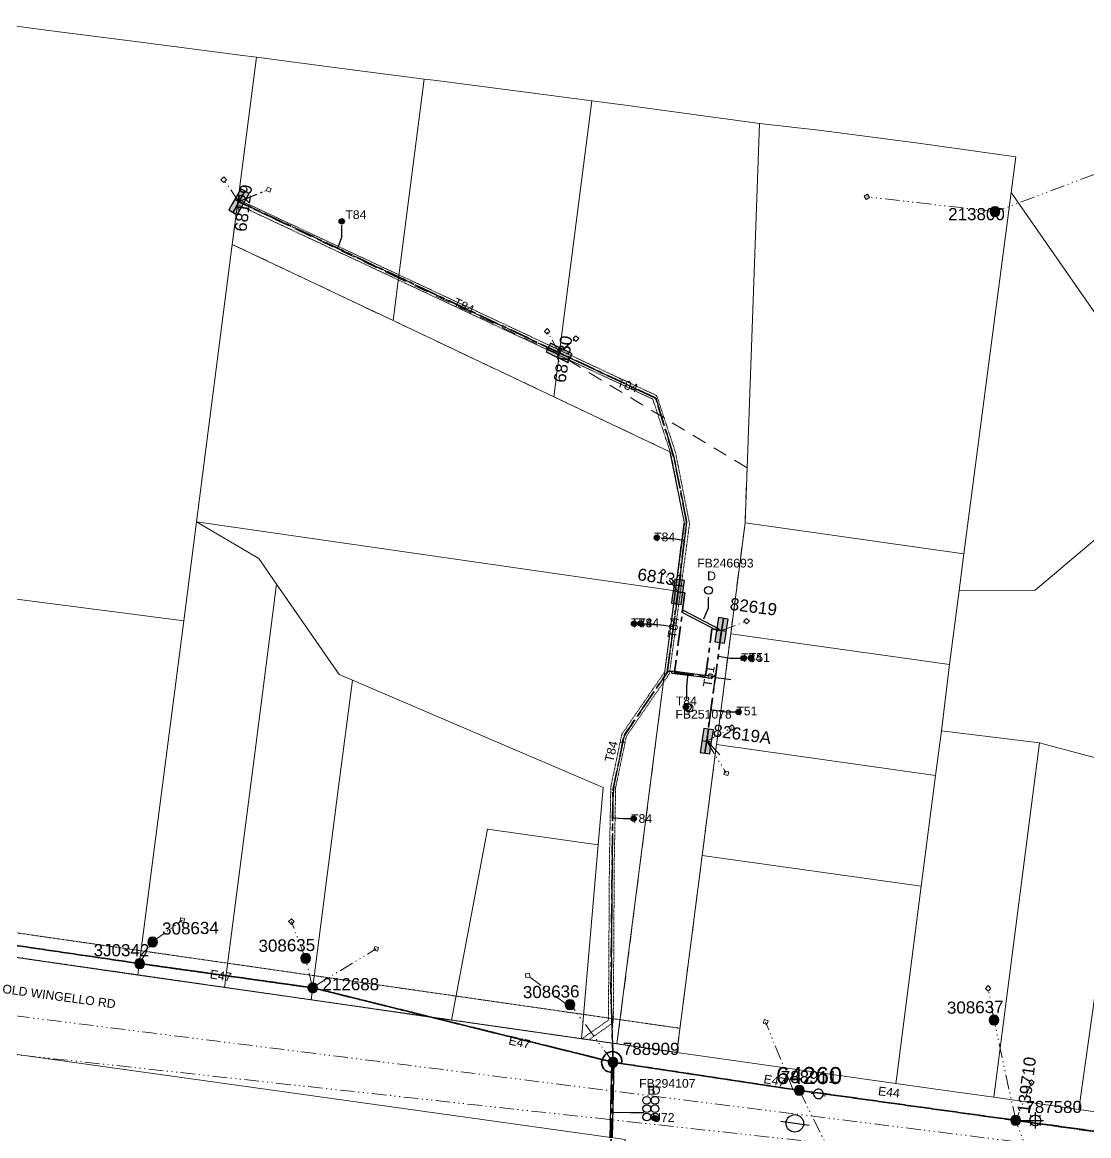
# Model space of a CAD drawing. Header units: metres. Extents: x 244561 to 254068, y 6159332 to 6162744.
# Drawn here: x 252037.4 to 252256.8, y 6162061.1 to 6162290.3 of the extents above; entities that cross this region are included whole.
import ezdxf
from ezdxf.enums import TextEntityAlignment as Align

# ---------------------------------------------------------------- set-up
doc = ezdxf.new("R2010")
doc.units = ezdxf.units.M
for name, pattern in [('Cable Exist OH', [1, 1, 0]), ('Cable Exist UG', [7, 4, -1, 1, -1]), ('Dash', [5, 3, -2]), ('DASHED', [19.05, 12.7, -6.35]), ('HIDDEN2', [0.1875, 0.125, -0.0625]), ('PHANTOMX2', [6.6, 3, -0.75, 0.2, -0.75, 0.2, -0.75, 0.2, -0.75])]:
    doc.linetypes.add(name, pattern=pattern)
doc.layers.get('0').update_dxf_attribs({"color": 6})
for name, color, linetype, lineweight in [('_User_HV_Exist', 1, 'Continuous', 35), ('_User_LV_Exist', 5, 'Continuous', 35), ('Cadastre Developer_SP_NEW', 92, 'Continuous', 15), ('Cadastre Easements_SP_EXT', 58, 'DASHED', 15), ('Cadastre Land Parcels_SP_EXT', 118, 'Continuous', 15), ('Cadastre Other Property_SP_EXT', 138, 'DASHED', 15), ('Cadastre Roads_SP_EXT', 218, 'Continuous', 15), ('Mains_HV_EXT', 13, 'Continuous', 25), ('Mains_LV_EXT', 163, 'Continuous', 25), ('Mains_SL_EXT', 131, 'Continuous', 25), ('Services_SP_EXT', 42, 'PHANTOMX2', 20)]:
    doc.layers.add(name, color=color, linetype=linetype, lineweight=lineweight)
for name, color, linetype in [('Duct_SP_EXT', 30, 'Continuous'), ('Equip_SP_HV_EXT', 7, 'Continuous'), ('Equip_SP_LV_EXT', 7, 'Continuous'), ('Equip_SP_SL_EXT', 7, 'Continuous'), ('SupportsOH_SP_TR_HV_LV_SL_EXT', 7, 'Continuous'), ('SupportsUG_SP_LV_EXT', 7, 'Continuous'), ('Trench_SP_EXT', 7, 'Continuous')]:
    doc.layers.add(name, color=color, linetype=linetype)
doc.layers.add('UNKNOWN_FEATURES', color=1, linetype='DASHED', plot=False)
doc.styles.add('HVSW_LABEL', font='arial.ttf', dxfattribs={"height": 3.5})
doc.styles.add('iecARIAL', font='arial.ttf', dxfattribs={"height": 2})
doc.styles.add('POLE_LABEL', font='arial.ttf', dxfattribs={"height": 2})
doc.styles.add('SL_LABEL', font='arial.ttf', dxfattribs={"height": 2})
doc.styles.get("Standard").update_dxf_attribs({"font": 'arial.ttf'})

# ---------------------------------------------------------------- blocks, each defined once
blk = doc.blocks.new('PILLAR_EXT')
blk.add_hatch(color=256).paths.add_polyline_path([(-2.5, 1), (-2.5, -1), (2.5, -1), (2.5, 1)])
for p, q in [((-2.5, 0), (2.5, 0)), ((0, 1), (0, -1))]:
    blk.add_line(p, q)
at = {"ltscale": 10}
blk.add_line((2.5, 0), (-2.5, 0), dxfattribs=at)
blk.add_lwpolyline([(-2.5, -1), (-1.25, -1), (1.25, -1), (2.5, -1), (2.5, 1), (-2.5, 1)], close=True)
at = {"width": 0.9, "flags": 8}
blk.add_attdef('ASSET_NUM', text='', height=2, rotation=90, dxfattribs=at).set_placement((-2, 4), align=Align.MIDDLE_LEFT)
for tag, p, flags in [('OWNED_BY', (0, -0.2), 9), ('STATE', (0, -0.4), 9), ('SUPPORT_TYPE', (0, -0.6), 9), ('STREETNAME', (0, -1.8), 9), ('SUBURB', (0, -2), 1), ('USAGE', (0, -0.8), 9), ('LEGEND', (0, -1), 9), ('LOCATION', (0, -1.2), 9), ('NOTES', (0, -1.4), 9), ('PARENT', (0, -1.6), 9)]:
    blk.add_attdef(tag, p, '', height=0.2, dxfattribs=dict(flags=flags))
blk = doc.blocks.new('DUCT_EXT')
blk.add_circle((0, 0.8), 0.8)
at = {"flags": 1}
blk.add_attdef('Z', (0, 0), '', height=0.2, dxfattribs=at)
at = {"flags": 9}
for tag, p in [('DUCT_CODE', (0, 0)), ('XSECT_TYPE', (0, -0.2)), ('STATE', (0, -0.6)), ('FB_REFERENCE', (0, -0.4)), ('NOTES', (0, -0.8))]:
    blk.add_attdef(tag, text='', height=0.2, dxfattribs=at).set_placement(p, align=Align.MIDDLE_LEFT)
blk = doc.blocks.new('LV_OH_LINKS_OPEN_EXT')
for p, q in [((-0.17, 4.97), (-0.17, 5.46)), ((0.17, 4.97), (0.17, 5.46)), ((-0.17, 3), (-0.17, 2.5)), ((0.17, 3), (0.17, 2.5))]:
    blk.add_line(p, q)
blk.add_lwpolyline([(0, 2.99, 1), (0, 4.98, 1)], format="xyb", close=True)
at = {"flags": 9}
for tag, p in [('ACTUAL_STATUS', (0, 0)), ('CONSTRUCTED_VOLTAGE', (0, -0.2)), ('OPERATING_VOLTAGE', (0, -0.6)), ('ORIENTATION', (0, -0.8)), ('OWNED_BY', (0, -1)), ('STATE', (0, -1.2)), ('SWITCH_TYPE', (0, -1.4)), ('NO_PHASES', (0, -0.4)), ('USAGE', (0, -1.6)), ('LEGEND', (0, -1.8)), ('NOTES', (0, -2))]:
    blk.add_attdef(tag, text='', height=0.2, dxfattribs=at).set_placement(p, align=Align.MIDDLE_LEFT)
at = {"flags": 1}
blk.add_attdef('Z', (0, 0), '', height=0.2, dxfattribs=at)
blk = doc.blocks.new('SL_LANTERN_EXT')
at = {"flags": 9}
for tag, p in [('LRATECODE', (-7.4, 0)), ('LOUTREACHVOCAB', (-7.2, 0)), ('LOUTREACH', (-7, 0)), ('LANTNUMBER', (-6.6, 0)), ('LNEW', (-6.4, 0)), ('LMASTVOCAB', (-6.2, 0)), ('LMAST', (-6, 0)), ('LLAMPVOCAB', (-5.8, 0)), ('LLAMP', (-5.6, 0)), ('LEXIST', (-5.4, 0)), ('LCHARGE3PERCENT', (-5.2, 0)), ('LCHARGE3', (-5, 0)), ('LCHARGE2PERCENT', (-4.8, 0)), ('LCHARGE2', (-4.6, 0)), ('LCHARGE1PERCENT', (-4.4, 0)), ('LCHARGE1', (-4.2, 0)), ('LCATEGORY', (-4, 0)), ('LBRACKETVOCAB', (-3.8, 0)), ('LBRACKET', (-3.6, 0)), ('LKINGHEIGHT', (-3.4, 0)), ('CREPLACE', (-3.2, 0)), ('CREMOVE', (-3, 0)), ('CNUMBER', (-2.8, 0)), ('CNEW', (-2.6, 0)), ('CEXIST', (-2.4, 0)), ('USAGE', (-2.2, 0)), ('STATE', (-2, 0)), ('OWNED_BY', (-1.8, 0)), ('ORIENTATION', (-1.6, 0)), ('OPERATING_VOLTAGE', (-1.4, 0)), ('NO_PHASES', (-1.2, 0)), ('LANTERN_TYPE', (-1, 0)), ('LANTERN_PURPOSE', (-0.8, 0)), ('CONTROL_TYPE', (-0.6, 0)), ('CONSTRUCTED_VOLTAGE', (-0.4, 0))]:
    blk.add_attdef(tag, text='', height=0.001, rotation=270, dxfattribs=at).set_placement(p, align=Align.MIDDLE_LEFT)
at = {"style": 'SL_LABEL', "flags": 9}
blk.add_attdef('STREET_CODE', text='', height=0.001, rotation=270, dxfattribs=at).set_placement((0, 0), align=Align.MIDDLE_LEFT)
at = {"flags": 1}
blk.add_attdef('Z', (0, 0), '', height=0.001, rotation=270, dxfattribs=at)
at = {"width": 0.9}
blk.add_attdef('LNUMBER', text='', height=1, dxfattribs=at).set_placement((7, -1), align=Align.MIDDLE_LEFT)
at = {"flags": 9}
for tag, p in [('LREMOVE', (0, -7.6)), ('LREPLACE', (0, -7.8)), ('LTYPE', (0, -8)), ('LTYPEVOCAB', (0, -8.2)), ('LEGEND', (0, -8.4)), ('SUBURB', (0, -8.6)), ('STREETNAME', (0, -8.8)), ('LOCATION', (0, -9)), ('NOTES', (0, -9.2)), ('MAINTAINED_BY', (0, -9.86))]:
    blk.add_attdef(tag, text='', height=0.001, dxfattribs=at).set_placement(p, align=Align.MIDDLE_LEFT)
blk.add_attdef('OPERATED_BY', (0, -9.61), '', height=0.001, dxfattribs=at)
blk.add_wipeout([(5.69, 0), (5.06, -1.06), (4, -1.69), (2.94, -1.06), (2.31, 0), (2.94, 1.06), (4, 1.69), (5.06, 1.06)])
for p, q in [((0, 0), (4, 0)), ((2.94, 1.06), (3.2, 0.8)), ((4, 1.69), (4, 0)), ((5.06, 1.06), (4.8, 0.8)), ((2.94, -1.06), (3.2, -0.8)), ((4, 0), (5.69, 0)), ((4, 0), (4, -1.69)), ((5.06, -1.06), (4.8, -0.8))]:
    blk.add_line(p, q)
blk.add_circle((4, 0), 1.12)
blk = doc.blocks.new('CCP_EXT')
at = {"flags": 9}
blk.add_attdef('NOTES', text='', height=0.2, dxfattribs=at).set_placement((0, -2), align=Align.MIDDLE_LEFT)
blk.add_wipeout([(0, 0.57), (0.57, 0), (0, -0.57), (-0.57, 0)])
blk.add_lwpolyline([(-0.57, 0), (0, 0.57), (0.57, 0), (0, -0.57), (-0.57, 0)])
at = {"flags": 1}
blk.add_attdef('Z', (0, 0), '', height=0.2, dxfattribs=at)
at = {"flags": 9}
for tag, p in [('CCP_TYPE', (0, 0)), ('CONSTRUCTED_VOLTAGE', (0, -0.2)), ('OPERATING_VOLTAGE', (0, -0.6)), ('ORIENTATION', (0, -0.8)), ('OWNED_BY', (0, -1)), ('STATE', (0, -1.8)), ('NO_PHASES', (0, -0.4)), ('USAGE', (0, -1.2)), ('LEGEND', (0, -1.4)), ('LIFE_SUPPORT', (0, -1.6))]:
    blk.add_attdef(tag, text='', height=0.2, dxfattribs=at).set_placement(p, align=Align.MIDDLE_LEFT)
blk = doc.blocks.new('POLE_EXT')
blk.add_hatch(color=256).paths.add_polyline_path([(-1, 0, 1), (1, 0, 1)])
blk.add_lwpolyline([(-1, 0, 1), (1, 0, 1)], format="xyb", close=True)
at = {"flags": 8}
blk.add_attdef('pNumber', text='', height=2, dxfattribs=at).set_placement((2.5, 2.5), align=Align.MIDDLE_CENTER)
at = {"style": 'POLE_LABEL', "flags": 9}
for tag, p in [('STRUCTURE_PLANT_NUMBER', (1.35, 0.03)), ('STREET_CODE', (1.35, -0.2))]:
    blk.add_attdef(tag, text='', height=0.2, dxfattribs=at).set_placement(p, align=Align.MIDDLE_LEFT)
at = {"flags": 9}
for tag, p in [('OWNED_BY', (1.35, -0.4)), ('SPECIAL_USE', (1.35, -0.8)), ('STATE', (1.35, -1)), ('cLV', (1.35, -1.4)), ('hDepth', (1.35, -1.6)), ('hDia', (1.35, -1.8)), ('cHV', (1.35, -2)), ('PARENT', (1.35, -0.6)), ('USAGE', (1.35, -1.2)), ('LBRACKET', (1.35, -2.2)), ('LExisting', (1.35, -2.4)), ('cLinedev', (1.35, -3.4)), ('pExisting', (1.35, -3.8)), ('pFooting', (1.35, -4.4)), ('pNew', (1.35, -4.6)), ('LANTNUMBER', (1.35, -2.6)), ('LOther', (1.35, -2.8)), ('LRemove', (1.35, -3)), ('LEGEND', (1.35, -3.2)), ('LOCATION', (1.35, -3.6)), ('PFNUMBER', (1.35, -4)), ('NEWPFNUMBER', (1.35, -4.2)), ('pRelocate', (1.35, -5)), ('pRemove', (1.35, -5.2)), ('pReplace', (1.35, -5.4)), ('pStay', (1.35, -5.6)), ('pType', (1.35, -5.8)), ('cspan', (1.35, -6)), ('STREETNAME', (1.35, -6.2)), ('SUBURB', (1.35, -6.4)), ('NOTES', (1.35, -6.6)), ('MAINTAINED_BY', (1.36, -6.81)), ('OPERATED_BY', (1.36, -7.01))]:
    blk.add_attdef(tag, text='', height=0.2, dxfattribs=at).set_placement(p, align=Align.MIDDLE_LEFT)
at = {"flags": 1}
blk.add_attdef('Z', (1.35, -7.33), '', height=0.2, dxfattribs=at)
blk = doc.blocks.new('HV_ABS_CLOSED_EXT')
blk.add_line((-3, 6.87), (3, 6.87))
blk.add_circle((0, 6.87), 1.8)
at = {"style": 'HVSW_LABEL'}
for tag, height, flags, p in [('ASSET_NUM', 3.5, 8, (2, 2)), ('STREET_CODE', 0.2, 9, (0, -0.2))]:
    blk.add_attdef(tag, text='', height=height, dxfattribs=dict(at, flags=flags)).set_placement(p, align=Align.MIDDLE_LEFT)
at = {"flags": 1}
blk.add_attdef('Z', (0, 0), '', height=0.2, dxfattribs=at)
at = {"flags": 9}
for tag, p in [('ACTUAL_STATUS', (0, -0.4)), ('CONSTRUCTED_VOLTAGE', (0, -0.6)), ('OPERATING_VOLTAGE', (0, -1)), ('ORIENTATION', (0, -1.2)), ('OWNED_BY', (0, -1.4)), ('STATE', (0, -1.6)), ('SWITCH_TYPE', (0, -1.8)), ('NO_PHASES', (0, -0.8)), ('USAGE', (0, -2)), ('LEGEND', (0, -2.2)), ('STREETNAME', (0, -2.6)), ('SUBURB', (0, -2.8)), ('LOCATION', (0, -2.4)), ('NOTES', (0, -3))]:
    blk.add_attdef(tag, text='', height=0.2, dxfattribs=at).set_placement(p, align=Align.MIDDLE_LEFT)
blk = doc.blocks.new('CABLE_LARGE_EXT')
h = blk.add_hatch(color=256)
edge = h.paths.add_edge_path()
edge.add_arc((0, 0.55), 0.55, 0, 360)
blk.add_circle((0, 0.55), 0.55)
at = {"flags": 1}
blk.add_attdef('Z', (0, 0), '', height=0.2, dxfattribs=at)
at = {"flags": 9}
for tag, p in [('COND_CODE', (0, 0)), ('STATE', (0, -0.4)), ('XSECT_SIZE', (0, -0.6)), ('FB_REFERENCE', (0, -0.2)), ('NOTES', (0, -0.8))]:
    blk.add_attdef(tag, text='', height=0.2, dxfattribs=at).set_placement(p, align=Align.MIDDLE_LEFT)

msp = doc.modelspace()

# ---------------------------------------------------------------- linework, layer by layer
at = {"layer": '_User_HV_Exist', "linetype": 'Continuous'}
msp.add_lwpolyline([(252156.6812, 6162076.7898, 0.55425813), (252158.8233, 6162074.181)], format="xyb", dxfattribs=at)
at = {"layer": '_User_HV_Exist', "linetype": 'Cable Exist UG'}
msp.add_lwpolyline([(252133.0854, 6161882.3198), (252135.8417, 6161887.7197), (252136.8646, 6161889.6291), (252157.5947, 6162036.3087), (252158.0039, 6162056.4252), (252158.6223, 6162060.6866), (252158.7114, 6162072.398), (252158.9517, 6162076.2272)], dxfattribs=at)
at = {"layer": '_User_HV_Exist', "linetype": 'Cable Exist OH'}
msp.add_lwpolyline([(252197.2895, 6162070.4379), (252158.9517, 6162076.2272)], dxfattribs=at)
at = {"layer": '_User_LV_Exist', "linetype": 'Cable Exist UG'}
for points in [[(252158.9517, 6162076.2272), (252158.4867, 6162090.8499), (252158.9289, 6162132.1865), (252161.2056, 6162143.4277), (252170.0868, 6162156.442), (252172.3134, 6162173.0504)], [(252172.3134, 6162173.0504), (252173.7016, 6162172.8655), (252171.5927, 6162156.4139), (252177.9818, 6162155.6003), (252179.3008, 6162165.4472), (252181.2747, 6162165.1112)], [(252181.2747, 6162165.1112), (252178.2197, 6162142.3063)]]:
    msp.add_lwpolyline(points, dxfattribs=at)
at = {"layer": '_User_LV_Exist', "linetype": 'Cable Exist OH'}
for points in [[(252061.5144, 6162096.5312), (252006.0732, 6162104.6586)], [(252061.5144, 6162096.5312), (252097.0995, 6162091.5464)], [(252097.1557, 6162091.5386), (252158.9517, 6162076.2272)], [(252197.2895, 6162070.4379), (252158.9517, 6162076.2272)]]:
    msp.add_lwpolyline(points, dxfattribs=at)
at = {"layer": '_User_LV_Exist', "linetype": 'Continuous'}
msp.add_lwpolyline([(252160.7167, 6162075.9423, 1.03612163), (252156.7996, 6162076.7503)], format="xyb", dxfattribs=at)
at = {"layer": 'Cadastre Developer_SP_NEW', "linetype": 'Continuous'}
for points in [[(252275.0485, 6162198.0994), (252277.9687, 6162208.5141), (252274.9881, 6162209.6929), (252271.6209, 6162211.0604), (252240.9022, 6162255.2323), (252231.1514, 6162180.8715), (252230.1838, 6162173.3582), (252245.8418, 6162173.3955), (252275.0485, 6162198.0994)], [(252291.2502, 6162203.1865), (252277.9687, 6162208.5141), (252275.0485, 6162198.0994), (252245.8418, 6162173.3955), (252230.1838, 6162173.3582), (252228.2122, 6162158.06), (252226.5281, 6162144.4631), (252246.7262, 6162141.9553), (252248.6684, 6162141.4412), (252264.774, 6162137.1766), (252291.2502, 6162203.1865)], [(252279.6673, 6162133.1033), (252264.774, 6162137.1766), (252254.8194, 6162066.5192), (252269.91, 6162064.3778), (252279.6673, 6162133.1033)], [(252161.4269, 6162060.2946), (252017.1014, 6162080.5103), (252002.9608, 6162082.4917), (251992.8327, 6162083.9102), (251984.2006, 6162032.6311), (251944.089, 6162038.4163), (251908.6455, 6162043.5288), (251897.5424, 6161939.9101), (251887.3323, 6161844.6196), (251900.0043, 6161842.9651), (251980.0347, 6161832.5183), (252050.1878, 6161823.3638), (252051.7301, 6161823.1624), (252054.7121, 6161846.014), (252060.9695, 6161845.198), (252064.0435, 6161868.7577), (252052.6181, 6161870.416), (252055.5921, 6161890.901), (252069.9424, 6161888.8187), (252077.7863, 6161881.2645), (252121.9742, 6161881.2664), (252136.4523, 6161879.1655), (252161.4269, 6162060.2946)]]:
    msp.add_lwpolyline(points, close=True, dxfattribs=at)
at = {"layer": 'Cadastre Land Parcels_SP_EXT', "linetype": 'Continuous'}
for points in [[(252073.2166, 6162187.4597), (252080.5879, 6162244.58), (252081.7199, 6162253.3506), (252085.5567, 6162283.0845), (252082.1832, 6162283.5223), (252062.2308, 6162286.111), (252042.2776, 6162288.6996), (252030.0049, 6162290.2914), (252014.9974, 6162174.2624), (252070.5895, 6162167.0925), (252073.2166, 6162187.4597)], [(252114.7888, 6162237.6193), (252120.0776, 6162278.6054), (252102.1355, 6162280.9336), (252085.5567, 6162283.0845), (252081.7199, 6162253.3506), (252080.5879, 6162244.58), (252113.6622, 6162228.8936), (252114.7888, 6162237.6193)], [(252147.8569, 6162221.8879), (252154.5976, 6162274.128), (252142.0409, 6162275.7571), (252122.0886, 6162278.3449), (252120.0776, 6162278.6054), (252114.7888, 6162237.6193), (252113.6622, 6162228.8936), (252146.7364, 6162213.2072), (252147.8569, 6162221.8879)], [(252177.2933, 6162118.7973), (252180.2281, 6162141.6098), (252183.1631, 6162164.4222), (252186.0981, 6162187.2346), (252186.5131, 6162198.5753), (252189.101, 6162269.438), (252161.9594, 6162273.1734), (252154.5976, 6162274.128), (252147.8569, 6162221.8879), (252146.7364, 6162213.2072), (252170.6347, 6162201.8727), (252173.5589, 6162187.4512), (252171.7395, 6162173.2885), (252159.7493, 6162079.9849), (252172.0671, 6162078.2339), (252177.2933, 6162118.7973)], [(252240.9022, 6162255.2323), (252241.8603, 6162262.612), (252221.8095, 6162265.4084), (252201.8598, 6162267.9964), (252189.101, 6162269.438), (252186.5131, 6162198.5753), (252186.0981, 6162187.2346), (252231.1514, 6162180.8715), (252240.9022, 6162255.2323)], [(252275.0485, 6162198.0994), (252277.9687, 6162208.5141), (252274.9881, 6162209.6929), (252271.6209, 6162211.0604), (252240.9022, 6162255.2323), (252231.1514, 6162180.8715), (252230.1838, 6162173.3582), (252245.8418, 6162173.3955), (252275.0485, 6162198.0994)], [(252173.5589, 6162187.4512), (252170.6347, 6162201.8727), (252146.7364, 6162213.2072), (252113.6622, 6162228.8936), (252080.5879, 6162244.58), (252073.2166, 6162187.4597), (252171.7395, 6162173.2885), (252173.5589, 6162187.4512)], [(252291.2502, 6162203.1865), (252277.9687, 6162208.5141), (252275.0485, 6162198.0994), (252245.8418, 6162173.3955), (252230.1838, 6162173.3582), (252228.2122, 6162158.06), (252226.5281, 6162144.4631), (252246.7262, 6162141.9553), (252248.6684, 6162141.4412), (252264.774, 6162137.1766), (252291.2502, 6162203.1865)], [(252085.3533, 6162140.8486), (252089.7047, 6162174.5988), (252086.0356, 6162179.8849), (252073.2166, 6162187.4597), (252070.5895, 6162167.0925), (252061.1833, 6162094.1667), (252079.0006, 6162091.6033), (252085.3533, 6162140.8486)], [(252171.7395, 6162173.2885), (252073.2166, 6162187.4597), (252086.0356, 6162179.8849), (252089.7047, 6162174.5988), (252102.5723, 6162156.061), (252105.311, 6162154.8856), (252156.8981, 6162132.7406), (252155.8777, 6162120.9498), (252152.4252, 6162081.039), (252159.7493, 6162079.9849), (252171.7395, 6162173.2885)], [(252230.1838, 6162173.3582), (252231.1514, 6162180.8715), (252186.0981, 6162187.2346), (252183.1631, 6162164.4222), (252228.2122, 6162158.06), (252230.1838, 6162173.3582)], [(252070.5895, 6162167.0925), (252014.9974, 6162174.2624), (252005.6939, 6162102.1502), (252061.1833, 6162094.1667), (252070.5895, 6162167.0925)], [(252102.4004, 6162132.3345), (252105.311, 6162154.8856), (252102.5723, 6162156.061), (252089.7047, 6162174.5988), (252085.3533, 6162140.8486), (252079.0006, 6162091.6033), (252096.8179, 6162089.0399), (252102.4004, 6162132.3345)], [(252226.5281, 6162144.4631), (252228.2122, 6162158.06), (252183.1631, 6162164.4222), (252180.2281, 6162141.6098), (252225.2731, 6162135.2474), (252226.5281, 6162144.4631)], [(252156.8981, 6162132.7406), (252105.311, 6162154.8856), (252102.4004, 6162132.3345), (252096.8179, 6162089.0399), (252120.7523, 6162085.5968), (252125.7005, 6162084.8849), (252133.113, 6162124.2263), (252155.8777, 6162120.9498), (252156.8981, 6162132.7406)], [(252246.7262, 6162141.9553), (252226.5281, 6162144.4631), (252225.2731, 6162135.2474), (252222.334, 6162112.4358), (252217.3101, 6162073.2701), (252217.1076, 6162071.8715), (252225.3855, 6162070.6966), (252237.3284, 6162069.0021), (252246.7262, 6162141.9553)], [(252225.2731, 6162135.2474), (252180.2281, 6162141.6098), (252177.2933, 6162118.7973), (252222.334, 6162112.4358), (252225.2731, 6162135.2474)], [(252264.774, 6162137.1766), (252248.6684, 6162141.4412), (252246.7262, 6162141.9553), (252237.3284, 6162069.0021), (252244.3871, 6162068.0005), (252254.8194, 6162066.5192), (252264.774, 6162137.1766)], [(252279.6673, 6162133.1033), (252264.774, 6162137.1766), (252254.8194, 6162066.5192), (252269.91, 6162064.3778), (252279.6673, 6162133.1033)], [(252155.8777, 6162120.9498), (252133.113, 6162124.2263), (252125.7005, 6162084.8849), (252152.4252, 6162081.039), (252155.8777, 6162120.9498)], [(252217.3101, 6162073.2701), (252222.334, 6162112.4358), (252177.2933, 6162118.7973), (252172.0671, 6162078.2339), (252217.1076, 6162071.8715), (252217.3101, 6162073.2701)], [(252161.4269, 6162060.2946), (252017.1014, 6162080.5103), (252002.9608, 6162082.4917), (251992.8327, 6162083.9102), (251984.2006, 6162032.6311), (251944.089, 6162038.4163), (251908.6455, 6162043.5288), (251897.5424, 6161939.9101), (251887.3323, 6161844.6196), (251900.0043, 6161842.9651), (251980.0347, 6161832.5183), (252050.1878, 6161823.3638), (252051.7301, 6161823.1624), (252054.7121, 6161846.014), (252060.9695, 6161845.198), (252064.0435, 6161868.7577), (252052.6181, 6161870.416), (252055.5921, 6161890.901), (252069.9424, 6161888.8187), (252077.7863, 6161881.2645), (252121.9742, 6161881.2664), (252136.4523, 6161879.1655), (252161.4269, 6162060.2946)]]:
    msp.add_lwpolyline(points, close=True, dxfattribs=at)
at = {"layer": 'Cadastre Other Property_SP_EXT', "linetype": 'HIDDEN2'}
msp.add_lwpolyline([(252152.5273, 6162081.0503), (252153.9806, 6162080.8489), (252158.9959, 6162084.3736), (252159.2002, 6162118.0343), (252159.4831, 6162132.826), (252161.4426, 6162142.1334), (252160.416, 6162142.1129), (252158.4846, 6162132.9397), (252158.2, 6162118.047), (252157.9986, 6162084.8955), (252152.5273, 6162081.0503)], close=True, dxfattribs=at)
at = {"layer": 'Duct_SP_EXT'}
for p, q in [((252173.1289, 6162168.8594), (252173.2401, 6162169.0722)), ((252173.1289, 6162168.8594), (252180.4923, 6162165.0127)), ((252173.3512, 6162169.2849), (252173.2401, 6162169.0722)), ((252173.3512, 6162169.2849), (252180.7146, 6162165.4382)), ((252180.4923, 6162165.0127), (252180.6035, 6162165.2254)), ((252180.7146, 6162165.4382), (252180.6035, 6162165.2254)), ((252171.0782, 6162156.7981), (252171.0478, 6162156.56)), ((252171.0782, 6162156.7981), (252171.6473, 6162156.7252)), ((252171.6473, 6162156.7252), (252171.6168, 6162156.4872)), ((252171.6473, 6162156.7252), (252177.3288, 6162155.998)), ((252171.0173, 6162156.3219), (252171.0478, 6162156.56)), ((252171.0173, 6162156.3219), (252171.5863, 6162156.2491)), ((252171.5863, 6162156.2491), (252171.6168, 6162156.4872)), ((252171.5863, 6162156.2491), (252177.2679, 6162155.5219)), ((252177.2679, 6162155.5219), (252177.2983, 6162155.7599)), ((252177.2679, 6162155.5219), (252179.1724, 6162155.2782)), ((252177.3288, 6162155.998), (252177.2983, 6162155.7599)), ((252177.3288, 6162155.998), (252179.2334, 6162155.7543)), ((252179.1724, 6162155.2782), (252179.2029, 6162155.5162)), ((252179.2334, 6162155.7543), (252179.2029, 6162155.5162)), ((252158.3823, 6162060.6918), (252158.7117, 6162076.2323)), ((252158.7117, 6162076.2323), (252158.9517, 6162076.2272)), ((252158.8622, 6162060.6816), (252159.1916, 6162076.2221)), ((252159.1916, 6162076.2221), (252158.9517, 6162076.2272))]:
    msp.add_line(p, q, dxfattribs=at)
for points in [[(252103.0932, 6162248.5408), (252103.0932, 6162245.9763), (252102.2955, 6162243.9072)], [(252168.8256, 6162184.0742), (252170.8131, 6162184.0742), (252173.4341, 6162183.711)], [(252178.4976, 6162171.9769), (252178.4976, 6162169.7159), (252177.5303, 6162167.3924)], [(252165.3216, 6162166.4695), (252166.9306, 6162166.4695), (252169.3653, 6162166.1598), (252171.1936, 6162165.9272)], [(252185.101, 6162159.3245), (252182.9668, 6162159.3245), (252180.7106, 6162159.7338)], [(252174.1429, 6162150.8993), (252174.1429, 6162153.4819), (252174.3532, 6162155.7782)], [(252184.053, 6162148.2849), (252182.2716, 6162148.2849), (252179.253, 6162148.6892)], [(252162.4805, 6162126.3019), (252161.0074, 6162126.3019), (252159.0865, 6162126.4697)], [(252165.2942, 6162065.8284), (252162.438, 6162065.8284), (252159.0845, 6162065.9077)]]:
    msp.add_lwpolyline(points, dxfattribs=at)
at = {"layer": 'Mains_HV_EXT', "linetype": 'Continuous'}
msp.add_lwpolyline([(252156.6812, 6162076.7898, 0.55425813), (252158.8233, 6162074.181)], format="xyb", dxfattribs=at)
at = {"layer": 'Mains_HV_EXT', "linetype": 'Cable Exist UG'}
msp.add_lwpolyline([(252133.0854, 6161882.3198), (252135.8417, 6161887.7197), (252136.8646, 6161889.6291), (252157.5947, 6162036.3087), (252158.0039, 6162056.4252), (252158.6223, 6162060.6866), (252158.7114, 6162072.398), (252158.9517, 6162076.2272)], dxfattribs=at)
at = {"layer": 'Mains_HV_EXT', "linetype": 'Cable Exist OH'}
msp.add_lwpolyline([(252197.2895, 6162070.4379), (252158.9517, 6162076.2272)], dxfattribs=at)
at = {"layer": 'Mains_LV_EXT', "linetype": 'Cable Exist UG'}
for points in [[(252158.9517, 6162076.2272), (252158.4867, 6162090.8499), (252158.9289, 6162132.1865), (252161.2056, 6162143.4277), (252170.0868, 6162156.442), (252172.3134, 6162173.0504)], [(252172.3134, 6162173.0504), (252173.7016, 6162172.8655), (252171.5927, 6162156.4139), (252177.9818, 6162155.6003), (252179.3008, 6162165.4472), (252181.2747, 6162165.1112)], [(252181.2747, 6162165.1112), (252178.2197, 6162142.3063)]]:
    msp.add_lwpolyline(points, dxfattribs=at)
at = {"layer": 'Mains_LV_EXT', "linetype": 'Cable Exist OH'}
for points in [[(252061.5144, 6162096.5312), (252006.0732, 6162104.6586)], [(252061.5144, 6162096.5312), (252097.0995, 6162091.5464)], [(252097.1557, 6162091.5386), (252158.9517, 6162076.2272)], [(252197.2895, 6162070.4379), (252158.9517, 6162076.2272)]]:
    msp.add_lwpolyline(points, dxfattribs=at)
at = {"layer": 'Mains_LV_EXT', "linetype": 'Continuous'}
msp.add_lwpolyline([(252160.7167, 6162075.9423, 1.03612163), (252156.7996, 6162076.7503)], format="xyb", dxfattribs=at)
at = {"layer": 'Services_SP_EXT'}
for points in [[(252257.9473, 6162258.9602), (252237.5582, 6162251.3045)], [(252061.5754, 6162096.6333), (252064.1266, 6162100.9857)], [(252097.1174, 6162091.6319), (252095.6563, 6162097.5598)], [(252158.9517, 6162076.2272), (252150.2057, 6162088.1029)], [(252197.2879, 6162070.4073), (252208.7399, 6162047.2062)]]:
    msp.add_lwpolyline(points, dxfattribs=at)
at = {"layer": 'Trench_SP_EXT', "linetype": 'Cable Exist UG'}
for points in [[(252172.3133, 6162173.0503), (252170.1118, 6162156.6287)], [(252181.2627, 6162165.1905), (252180.0389, 6162156.0551)], [(252170.0868, 6162156.442), (252161.2745, 6162143.7681), (252159.0788, 6162133.1199), (252158.9334, 6162130.3616), (252158.7659, 6162118.7974), (252158.5982, 6162097.5123), (252158.5675, 6162088.3086), (252158.7123, 6162083.7556), (252158.9517, 6162076.2272)], [(252180.0389, 6162156.0551), (252178.2078, 6162142.3854)], [(252178.2647, 6162142.4455), (252181.4134, 6162138.957)]]:
    msp.add_lwpolyline(points, dxfattribs=at)
for points in [[(252170.0951, 6162156.5037), (252170.4425, 6162156.6747), (252170.4425, 6162156.6747, -0.09665629), (252171.1572, 6162156.546)], [(252179.1269, 6162155.5575), (252179.2951, 6162155.5365), (252179.2951, 6162155.5365, 0.40932423), (252180.0417, 6162156.1882)]]:
    msp.add_lwpolyline(points, format="xyb", dxfattribs=at)
at = {"layer": 'UNKNOWN_FEATURES'}
msp.add_lwpolyline([(252180.0393, 6162155.4014), (252182.2578, 6162155.1251), (252183.1757, 6162155.0078)], dxfattribs=at)

# ---------------------------------------------------------------- block references
at = {"layer": 'Duct_SP_EXT'}
for name, p in [('CABLE_LARGE_EXT', (252103.1189, 6162248.7794)), ('CABLE_LARGE_EXT', (252167.9551, 6162183.6389)), ('DUCT_EXT', (252178.5826, 6162172.5434)), ('CABLE_LARGE_EXT', (252163.2755, 6162165.9677)), ('CABLE_LARGE_EXT', (252164.6476, 6162165.9788)), ('CABLE_LARGE_EXT', (252185.8353, 6162158.8486)), ('CABLE_LARGE_EXT', (252187.3078, 6162158.8912)), ('CABLE_LARGE_EXT', (252173.9552, 6162148.7983)), ('DUCT_EXT', (252174.2386, 6162148.5148)), ('CABLE_LARGE_EXT', (252184.7547, 6162147.7695)), ('CABLE_LARGE_EXT', (252163.1692, 6162125.8118)), ('DUCT_EXT', (252165.8606, 6162067.5704)), ('DUCT_EXT', (252165.8813, 6162065.8519)), ('DUCT_EXT', (252167.5605, 6162067.5704)), ('DUCT_EXT', (252167.5813, 6162065.8519)), ('DUCT_EXT', (252165.8813, 6162064.1519)), ('DUCT_EXT', (252167.5813, 6162064.1519)), ('CABLE_LARGE_EXT', (252167.5814, 6162064.1519))]:
    msp.add_blockref(name, p, dxfattribs=at)
at = {"layer": 'Equip_SP_HV_EXT'}
ref = msp.add_blockref('HV_ABS_CLOSED_EXT', (252197.289, 6162070.4378), dxfattribs=dict(at, rotation=172.0662352042739))
ref.add_attrib('ASSET_NUM', '64260', dxfattribs={"layer": '0', "height": 3.5, "style": 'HVSW_LABEL'}).set_placement((252199.289, 6162070.6878), align=Align.BOTTOM_CENTER)
at = {"layer": 'Equip_SP_LV_EXT', "rotation": 260.1047597930414}
msp.add_blockref('LV_OH_LINKS_OPEN_EXT', (252197.2879, 6162070.4073), dxfattribs=at)
at = {"layer": 'SupportsOH_SP_TR_HV_LV_SL_EXT'}
ref = msp.add_blockref('POLE_EXT', (252237.5582, 6162251.3045), dxfattribs=at)
ref.add_attrib('ASSET_NUM', '213800', dxfattribs={"layer": '0', "height": 2.5, "style": 'POLE_LABEL'}).set_placement((252239.5582, 6162252.0545), align=Align.TOP_RIGHT)
ref = msp.add_blockref('POLE_EXT', (252095.6749, 6162097.6263), dxfattribs=at)
ref.add_attrib('ASSET_NUM', '308635', dxfattribs={"layer": '0', "height": 2.5, "rotation": 1, "style": 'POLE_LABEL'}).set_placement((252097.6749, 6162098.3763), align=Align.BOTTOM_RIGHT)
ref = msp.add_blockref('POLE_EXT', (252061.5144, 6162096.5313), dxfattribs=at)
ref.add_attrib('ASSET_NUM', '3J0342', dxfattribs={"layer": '0', "height": 2.5, "style": 'POLE_LABEL'}).set_placement((252063.5144, 6162097.2813), align=Align.BOTTOM_RIGHT)
ref = msp.add_blockref('POLE_EXT', (252097.1556, 6162091.5385), dxfattribs=at)
ref.add_attrib('ASSET_NUM', '212688', dxfattribs={"layer": '0', "height": 2.5, "style": 'POLE_LABEL'}).set_placement((252099.1556, 6162092.2885), align=Align.MIDDLE_LEFT)
ref = msp.add_blockref('POLE_EXT', (252150.0742, 6162088.0908), dxfattribs=at)
ref.add_attrib('ASSET_NUM', '308636', dxfattribs={"layer": '0', "height": 2.5, "rotation": 1, "style": 'POLE_LABEL'}).set_placement((252152.0742, 6162088.8408), align=Align.BOTTOM_RIGHT)
ref = msp.add_blockref('POLE_EXT', (252237.3338, 6162084.8906), dxfattribs=at)
ref.add_attrib('ASSET_NUM', '308637', dxfattribs={"layer": '0', "height": 2.5, "rotation": 1, "style": 'POLE_LABEL'}).set_placement((252239.3338, 6162085.6406), align=Align.BOTTOM_RIGHT)
ref = msp.add_blockref('POLE_EXT', (252158.9517, 6162076.2273), dxfattribs=at)
ref.add_attrib('ASSET_NUM', '788909', dxfattribs={"layer": '0', "height": 2.5, "style": 'POLE_LABEL'}).set_placement((252160.9517, 6162076.9773), align=Align.BOTTOM_LEFT)
ref = msp.add_blockref('POLE_EXT', (252197.2895, 6162070.4378), dxfattribs=at)
ref.add_attrib('ASSET_NUM', '788911', dxfattribs={"layer": '0', "height": 2.5, "style": 'POLE_LABEL'}).set_placement((252199.2895, 6162071.1878), align=Align.BOTTOM_CENTER)
at = {"layer": 'SupportsUG_SP_LV_EXT'}
ref = msp.add_blockref('PILLAR_EXT', (252081.9705, 6162253.3554), dxfattribs=dict(at, rotation=240.8123463383831))
ref.add_attrib('ASSET_NUM', '68129', dxfattribs={"layer": '0', "height": 2.5, "rotation": 82.734771, "style": 'iecARIAL'}).set_placement((252083.4705, 6162256.8554), align=Align.MIDDLE_RIGHT)
ref = msp.add_blockref('PILLAR_EXT', (252147.857, 6162222.2555), dxfattribs=dict(at, rotation=153.7970370459578))
ref.add_attrib('ASSET_NUM', '68130', dxfattribs={"layer": '0', "height": 2.5, "rotation": 81.49508, "style": 'iecARIAL'}).set_placement((252149.357, 6162225.7555), align=Align.MIDDLE_RIGHT)
ref = msp.add_blockref('PILLAR_EXT', (252172.3134, 6162173.0505), dxfattribs=dict(at, rotation=261.5760503548725))
ref.add_attrib('ASSET_NUM', '68131', dxfattribs={"layer": '0', "height": 2.5, "rotation": 351.645042, "style": 'iecARIAL'}).set_placement((252173.8134, 6162176.5505), align=Align.TOP_RIGHT)
ref = msp.add_blockref('PILLAR_EXT', (252181.2747, 6162165.1113), dxfattribs=dict(at, rotation=81.26369539070488))
ref.add_attrib('ASSET_NUM', '82619', dxfattribs={"layer": '0', "height": 2.5, "rotation": 352.753502, "style": 'iecARIAL'}).set_placement((252182.7747, 6162168.6113), align=Align.BOTTOM_LEFT)
ref = msp.add_blockref('PILLAR_EXT', (252178.2197, 6162142.3062), dxfattribs=dict(at, rotation=81.26369539070488))
ref.add_attrib('ASSET_NUM', '82619A', dxfattribs={"layer": '0', "height": 2.5, "rotation": 352.137786, "style": 'iecARIAL'}).set_placement((252179.7197, 6162145.8062), align=Align.TOP_LEFT)

# ---------------------------------------------------------------- texts
at = {"layer": 'Cadastre Roads_SP_EXT'}
msp.add_text('OLD WINGELLO RD', height=1.8, rotation=352.125914, dxfattribs=at).set_placement((252033.1957, 6162090.4979))
at = {"layer": 'Duct_SP_EXT'}
for s, p in [('T84', (252103.8569, 6162249.7797)), ('T84', (252167.3961, 6162183.4511)), ('FB246693', (252176.2595, 6162178.0643)), ('D', (252178.3105, 6162175.4369)), ('T84', (252162.6333, 6162165.7684)), ('T84', (252164.0919, 6162165.7644)), ('T84', (252185.2845, 6162158.5763)), ('T51', (252186.8798, 6162158.6328)), ('T84', (252171.86, 6162149.7003)), ('D', (252173.8064, 6162148.2497)), ('FB251078', (252171.7715, 6162146.9551)), ('T51', (252184.3109, 6162147.627)), ('T84', (252162.6612, 6162125.476)), ('FB294107', (252164.3105, 6162070.9705)), ('B', (252166.0106, 6162069.5704)), ('D', (252166.9106, 6162069.5704)), ('U72', (252166.9813, 6162063.9519))]:
    msp.add_text(s, height=1.8, dxfattribs=at).set_placement(p)
at = {"layer": 'Mains_LV_EXT'}
for s, rotation, p in [('T84', 334.282839, (252125.881, 6162232.0473)), ('T84', 341.89955, (252159.5924, 6162215.3749)), ('T84', 81.64855, (252171.9128, 6162163.4332)), ('T51', 81.263595, (252179.2167, 6162153.3785)), ('T84', 76.438054, (252158.929, 6162137.8783)), ('E47', 350.851429, (252075.8732, 6162093.5087)), ('E47', 347.854657, (252137.3241, 6162079.9056)), ('E47', 349.5976, (252189.8198, 6162071.9625)), ('E44', 353.234937, (252213.4028, 6162069.44))]:
    msp.add_text(s, height=1.8, rotation=rotation, dxfattribs=at).set_placement(p)

# ---------------------------------------------------------------- next in the draw order: block references
at = {"layer": 'Equip_SP_SL_EXT'}
ref = msp.add_blockref('SL_LANTERN_EXT', (252241.8243, 6162064.2513), dxfattribs=at)
ref.add_attrib('ASSET_NUM', '139710', dxfattribs={"layer": '0', "height": 2.5, "rotation": 82.884898, "style": 'iecARIAL'}).set_placement((252243.3243, 6162065.7513), align=Align.MIDDLE_LEFT)
at = {"layer": 'Services_SP_EXT'}
for p in [(252078.8223, 6162257.883), (252145.3808, 6162226.6627), (252151.3019, 6162225.1654), (252169.2458, 6162177.1786), (252186.4396, 6162167.0083), (252183.372, 6162145.0724), (252092.7456, 6162105.1725), (252236.1309, 6162091.4288)]:
    msp.add_blockref('CCP_EXT', p, dxfattribs=at)
for p, rotation in [((252088.1006, 6162255.8567), 203.5593760568587), ((252211.18, 6162254.365), 167.887706021044), ((252182.2543, 6162135.7158), 121.4736828085813), ((252070.2982, 6162105.4612), 215.9491155567449), ((252110.1905, 6162099.5469), 30.06909778302398), ((252141.3669, 6162094.0975), 141.4400651578271), ((252190.3248, 6162084.5002), 115.0624525529617)]:
    msp.add_blockref('CCP_EXT', p, dxfattribs=dict(at, rotation=rotation))

# ---------------------------------------------------------------- next in the draw order: linework, layer by layer
at = {"layer": '_User_HV_Exist', "linetype": 'Cable Exist OH'}
msp.add_lwpolyline([(252158.9517, 6162076.2272), (252097.1556, 6162091.5386), (252061.5144, 6162096.5312), (252006.0732, 6162104.6586)], dxfattribs=at)
at = {"layer": '_User_LV_Exist', "linetype": 'Cable Exist UG'}
for points in [[(252147.857, 6162222.2555), (252081.9704, 6162253.3555)], [(252172.3135, 6162173.0505), (252174.0838, 6162187.4506), (252171.4556, 6162200.7739), (252167.7324, 6162212.9292), (252147.857, 6162222.2555)]]:
    msp.add_lwpolyline(points, dxfattribs=at)
at = {"layer": '_User_LV_Exist', "linetype": 'Cable Exist OH'}
for points in [[(252197.2895, 6162070.4379), (252241.8243, 6162064.2513)], [(252276.8927, 6162059.4039), (252241.7796, 6162064.2732)]]:
    msp.add_lwpolyline(points, dxfattribs=at)
at = {"layer": 'Cadastre Developer_SP_NEW', "linetype": 'Continuous'}
for points in [[(252073.2166, 6162187.4597), (252080.5879, 6162244.58), (252081.7199, 6162253.3506), (252085.5567, 6162283.0845), (252082.1832, 6162283.5223), (252062.2308, 6162286.111), (252042.2776, 6162288.6996), (252030.0049, 6162290.2914), (252014.9974, 6162174.2624), (252070.5895, 6162167.0925), (252073.2166, 6162187.4597)], [(252114.7888, 6162237.6193), (252120.0776, 6162278.6054), (252102.1355, 6162280.9336), (252085.5567, 6162283.0845), (252081.7199, 6162253.3506), (252080.5879, 6162244.58), (252113.6622, 6162228.8936), (252114.7888, 6162237.6193)], [(252147.8569, 6162221.8879), (252154.5976, 6162274.128), (252142.0409, 6162275.7571), (252122.0886, 6162278.3449), (252120.0776, 6162278.6054), (252114.7888, 6162237.6193), (252113.6622, 6162228.8936), (252146.7364, 6162213.2072), (252147.8569, 6162221.8879)], [(252177.2933, 6162118.7973), (252180.2281, 6162141.6098), (252183.1631, 6162164.4222), (252186.0981, 6162187.2346), (252186.5131, 6162198.5753), (252189.101, 6162269.438), (252161.9594, 6162273.1734), (252154.5976, 6162274.128), (252147.8569, 6162221.8879), (252146.7364, 6162213.2072), (252170.6347, 6162201.8727), (252173.5589, 6162187.4512), (252171.7395, 6162173.2885), (252159.7493, 6162079.9849), (252172.0671, 6162078.2339), (252177.2933, 6162118.7973)], [(252240.9022, 6162255.2323), (252241.8603, 6162262.612), (252221.8095, 6162265.4084), (252201.8598, 6162267.9964), (252189.101, 6162269.438), (252186.5131, 6162198.5753), (252186.0981, 6162187.2346), (252231.1514, 6162180.8715), (252240.9022, 6162255.2323)], [(252173.5589, 6162187.4512), (252170.6347, 6162201.8727), (252146.7364, 6162213.2072), (252113.6622, 6162228.8936), (252080.5879, 6162244.58), (252073.2166, 6162187.4597), (252171.7395, 6162173.2885), (252173.5589, 6162187.4512)], [(252085.3533, 6162140.8486), (252089.7047, 6162174.5988), (252086.0356, 6162179.8849), (252073.2166, 6162187.4597), (252070.5895, 6162167.0925), (252061.1833, 6162094.1667), (252079.0006, 6162091.6033), (252085.3533, 6162140.8486)], [(252171.7395, 6162173.2885), (252073.2166, 6162187.4597), (252086.0356, 6162179.8849), (252089.7047, 6162174.5988), (252102.5723, 6162156.061), (252105.311, 6162154.8856), (252156.8981, 6162132.7406), (252155.8777, 6162120.9498), (252152.4252, 6162081.039), (252159.7493, 6162079.9849), (252171.7395, 6162173.2885)], [(252230.1838, 6162173.3582), (252231.1514, 6162180.8715), (252186.0981, 6162187.2346), (252183.1631, 6162164.4222), (252228.2122, 6162158.06), (252230.1838, 6162173.3582)], [(252070.5895, 6162167.0925), (252014.9974, 6162174.2624), (252005.6939, 6162102.1502), (252061.1833, 6162094.1667), (252070.5895, 6162167.0925)], [(252102.4004, 6162132.3345), (252105.311, 6162154.8856), (252102.5723, 6162156.061), (252089.7047, 6162174.5988), (252085.3533, 6162140.8486), (252079.0006, 6162091.6033), (252096.8179, 6162089.0399), (252102.4004, 6162132.3345)], [(252226.5281, 6162144.4631), (252228.2122, 6162158.06), (252183.1631, 6162164.4222), (252180.2281, 6162141.6098), (252225.2731, 6162135.2474), (252226.5281, 6162144.4631)], [(252156.8981, 6162132.7406), (252105.311, 6162154.8856), (252102.4004, 6162132.3345), (252096.8179, 6162089.0399), (252120.7523, 6162085.5968), (252125.7005, 6162084.8849), (252133.113, 6162124.2263), (252155.8777, 6162120.9498), (252156.8981, 6162132.7406)], [(252225.2731, 6162135.2474), (252180.2281, 6162141.6098), (252177.2933, 6162118.7973), (252222.334, 6162112.4358), (252225.2731, 6162135.2474)], [(252155.8777, 6162120.9498), (252133.113, 6162124.2263), (252125.7005, 6162084.8849), (252152.4252, 6162081.039), (252155.8777, 6162120.9498)], [(252217.3101, 6162073.2701), (252222.334, 6162112.4358), (252177.2933, 6162118.7973), (252172.0671, 6162078.2339), (252217.1076, 6162071.8715), (252217.3101, 6162073.2701)]]:
    msp.add_lwpolyline(points, close=True, dxfattribs=at)
at = {"layer": 'Cadastre Easements_SP_EXT', "linetype": 'Dash'}
msp.add_lwpolyline([(252177.2932, 6162118.7973), (252180.2281, 6162141.6097), (252183.1631, 6162164.4223), (252186.098, 6162187.2346), (252186.5131, 6162198.5752), (252147.8569, 6162221.8879), (252114.7888, 6162237.6194), (252081.72, 6162253.3506), (252080.588, 6162244.58), (252113.6622, 6162228.8936), (252146.7364, 6162213.2071), (252170.6347, 6162201.8726), (252173.5589, 6162187.4512), (252171.7394, 6162173.2885), (252159.7492, 6162079.9849), (252172.0671, 6162078.2338), (252177.2932, 6162118.7973)], close=True, dxfattribs=at)
at = {"layer": 'Cadastre Other Property_SP_EXT', "linetype": 'HIDDEN2'}
for points in [[(252161.4426, 6162142.1334), (252161.6976, 6162143.3446), (252170.5498, 6162156.2137), (252174.686, 6162187.0844), (252171.7948, 6162201.7471), (252167.9361, 6162213.4406), (252081.7582, 6162253.8238), (252081.6297, 6162252.7828), (252167.1163, 6162212.7248), (252170.8247, 6162201.4954), (252173.6725, 6162187.0532), (252169.5901, 6162156.5835), (252160.7601, 6162143.7466), (252160.416, 6162142.1129), (252161.4426, 6162142.1334)], [(251891.8565, 6162118.5776), (252172.0535, 6162078.2477), (252172.7179, 6162083.2062), (251892.5574, 6162123.5336), (251891.8565, 6162118.5776)]]:
    msp.add_lwpolyline(points, close=True, dxfattribs=at)
at = {"layer": 'Mains_HV_EXT', "linetype": 'Cable Exist OH'}
msp.add_lwpolyline([(252158.9517, 6162076.2272), (252097.1556, 6162091.5386), (252061.5144, 6162096.5312), (252006.0732, 6162104.6586)], dxfattribs=at)
at = {"layer": 'Mains_LV_EXT', "linetype": 'Cable Exist UG'}
for points in [[(252147.857, 6162222.2555), (252081.9704, 6162253.3555)], [(252172.3135, 6162173.0505), (252174.0838, 6162187.4506), (252171.4556, 6162200.7739), (252167.7324, 6162212.9292), (252147.857, 6162222.2555)]]:
    msp.add_lwpolyline(points, dxfattribs=at)
at = {"layer": 'Mains_LV_EXT', "linetype": 'Cable Exist OH'}
for points in [[(252197.2895, 6162070.4379), (252241.8243, 6162064.2513)], [(252276.8927, 6162059.4039), (252241.7796, 6162064.2732)]]:
    msp.add_lwpolyline(points, dxfattribs=at)
at = {"layer": 'Mains_SL_EXT', "linetype": 'Cable Exist OH'}
for points in [[(252006.0732, 6162104.6586), (252061.5144, 6162096.5312), (252097.1557, 6162091.5386), (252158.9517, 6162076.2272), (252197.2895, 6162070.4379), (252241.8244, 6162064.2514)], [(252241.8243, 6162064.2513), (252446.419, 6162035.3197)]]:
    msp.add_lwpolyline(points, dxfattribs=at)
at = {"layer": 'Services_SP_EXT'}
for points in [[(252081.9705, 6162253.3554), (252078.8224, 6162257.883)], [(252081.974, 6162253.368), (252088.1007, 6162255.8568)], [(252237.5582, 6162251.3045), (252211.18, 6162254.365)], [(252147.8569, 6162222.2555), (252145.3808, 6162226.6628)], [(252147.8208, 6162222.3766), (252151.3019, 6162225.1655)], [(252172.3134, 6162173.0504), (252169.2457, 6162177.1787)], [(252181.2748, 6162165.1114), (252186.4395, 6162167.0083)], [(252178.2198, 6162142.3061), (252183.372, 6162145.0723)], [(252178.2198, 6162142.3061), (252182.2543, 6162135.7157)], [(252064.1266, 6162100.9857), (252070.2982, 6162105.4613)], [(252095.6563, 6162097.5598), (252092.7455, 6162105.1725)], [(252097.1174, 6162091.6319), (252110.1905, 6162099.547)], [(252149.422, 6162088.1029), (252141.367, 6162094.0975)], [(252241.8243, 6162064.2513), (252237.3338, 6162084.8906), (252236.1309, 6162091.4287)], [(252195.9569, 6162070.6739), (252190.3249, 6162084.5004)], [(252249.4597, 6162044.3698), (252241.7796, 6162064.2732)]]:
    msp.add_lwpolyline(points, dxfattribs=at)
at = {"layer": 'Trench_SP_EXT', "linetype": 'Cable Exist UG'}
for points in [[(252081.9398, 6162253.3749), (252086.8098, 6162255.377)], [(252081.974, 6162253.368), (252147.8364, 6162222.2649), (252147.8569, 6162222.2556)], [(252147.8364, 6162222.2649), (252167.7324, 6162212.9292), (252171.4556, 6162200.774), (252174.0838, 6162187.4506), (252172.3304, 6162173.185), (252172.3133, 6162173.0503)]]:
    msp.add_lwpolyline(points, dxfattribs=at)

# ---------------------------------------------------------------- next in the draw order: block references
at = {"layer": 'Services_SP_EXT'}
msp.add_blockref('CCP_EXT', (252245.0625, 6162072.0356), dxfattribs=at)
at = {"layer": 'SupportsOH_SP_TR_HV_LV_SL_EXT'}
ref = msp.add_blockref('POLE_EXT', (252064.1847, 6162100.9707), dxfattribs=at)
ref.add_attrib('ASSET_NUM', '308634', dxfattribs={"layer": '0', "height": 2.5, "rotation": 1, "style": 'POLE_LABEL'}).set_placement((252066.1847, 6162101.7207), align=Align.BOTTOM_LEFT)
ref = msp.add_blockref('POLE_EXT', (252241.7796, 6162064.2731), dxfattribs=at)
ref.add_attrib('ASSET_NUM', '787580', dxfattribs={"layer": '0', "height": 2.5, "style": 'POLE_LABEL'}).set_placement((252243.7796, 6162065.0231), align=Align.BOTTOM_LEFT)

# ---------------------------------------------------------------- next in the draw order: linework, layer by layer
at = {"layer": '_User_HV_Exist', "linetype": 'Cable Exist OH'}
msp.add_lwpolyline([(252520.8827, 6162024.7765), (252486.0194, 6162029.8228), (252446.4189, 6162035.3197), (252377.287, 6162045.0704), (252336.8123, 6162050.8444), (252276.8927, 6162059.4039), (252241.8244, 6162064.2514), (252197.2895, 6162070.4379)], dxfattribs=at)
at = {"layer": 'Cadastre Developer_SP_NEW', "linetype": 'Continuous'}
for points in [[(252246.7262, 6162141.9553), (252226.5281, 6162144.4631), (252225.2731, 6162135.2474), (252222.334, 6162112.4358), (252217.3101, 6162073.2701), (252217.1076, 6162071.8715), (252225.3855, 6162070.6966), (252237.3284, 6162069.0021), (252246.7262, 6162141.9553)], [(252264.774, 6162137.1766), (252248.6684, 6162141.4412), (252246.7262, 6162141.9553), (252237.3284, 6162069.0021), (252244.3871, 6162068.0005), (252254.8194, 6162066.5192), (252264.774, 6162137.1766)]]:
    msp.add_lwpolyline(points, close=True, dxfattribs=at)
at = {"layer": 'Mains_HV_EXT', "linetype": 'Cable Exist OH'}
msp.add_lwpolyline([(252520.8827, 6162024.7765), (252486.0194, 6162029.8228), (252446.4189, 6162035.3197), (252377.287, 6162045.0704), (252336.8123, 6162050.8444), (252276.8927, 6162059.4039), (252241.8244, 6162064.2514), (252197.2895, 6162070.4379)], dxfattribs=at)
at = {"layer": 'Services_SP_EXT'}
for points in [[(251171.5359, 6162194.5706), (252522.6936, 6162024.5174)], [(251938.7458, 6162088.4488), (252522.6936, 6162024.5174)], [(252245.0625, 6162072.0356), (252241.8243, 6162064.2513)]]:
    msp.add_lwpolyline(points, dxfattribs=at)

doc.saveas('drawing.dxf')
